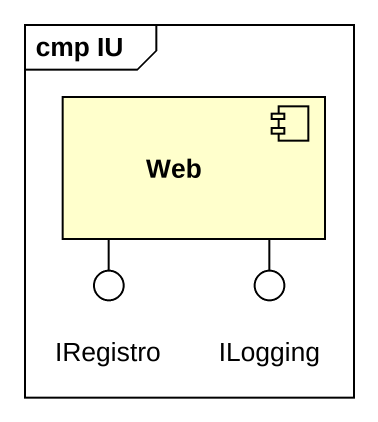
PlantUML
@startuml
mainframe cmp IU
component Web
() IRegistro
() ILogging
Web -- IRegistro
Web -- ILogging
@enduml
